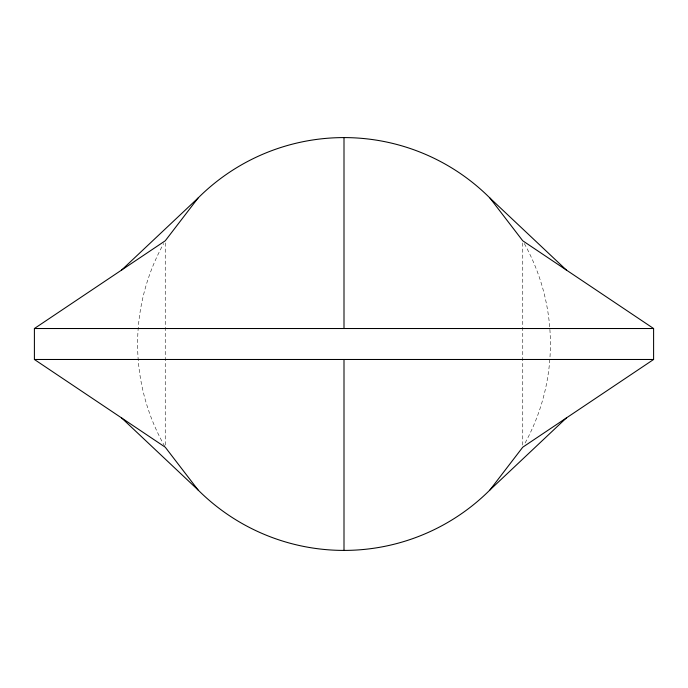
<?xml version="1.0" encoding="UTF-8"?>
<svg xmlns="http://www.w3.org/2000/svg" width="688" height="688" viewBox="0 0 688 688"><rect width="100%" height="100%" fill="white"/><g stroke="black" fill="none" stroke-linecap="round" stroke-linejoin="round"><path stroke-width="0.52" stroke-dasharray="3.44 2.58" d="M522.751 242.95L522.751 447.2M165.249 242.95L165.249 445.05M524.299 243.535A206.4 206.4 0 0 1 524.299 444.465M164.733 446.288A206.4 206.4 0 0 1 163.701 243.535"/><path stroke-width="1.03" d="M566.362 270.04L489.951 198.049A206.4 206.4 0 0 0 198.049 198.049L165.249 240.8L34.4 328.52L34.4 359.48L165.249 447.2L198.049 489.951A206.4 206.4 0 0 0 489.951 489.951L566.362 417.96M489.951 489.951L522.751 447.2L653.6 359.48L653.6 328.52L522.751 240.8L489.951 198.049M121.638 270.04L198.049 198.049M34.4 328.52L653.6 328.52M34.4 359.48L653.6 359.48M121.638 417.96L198.049 489.951M344 137.6L344 328.52M344 359.48L344 550.4"/></g></svg>
